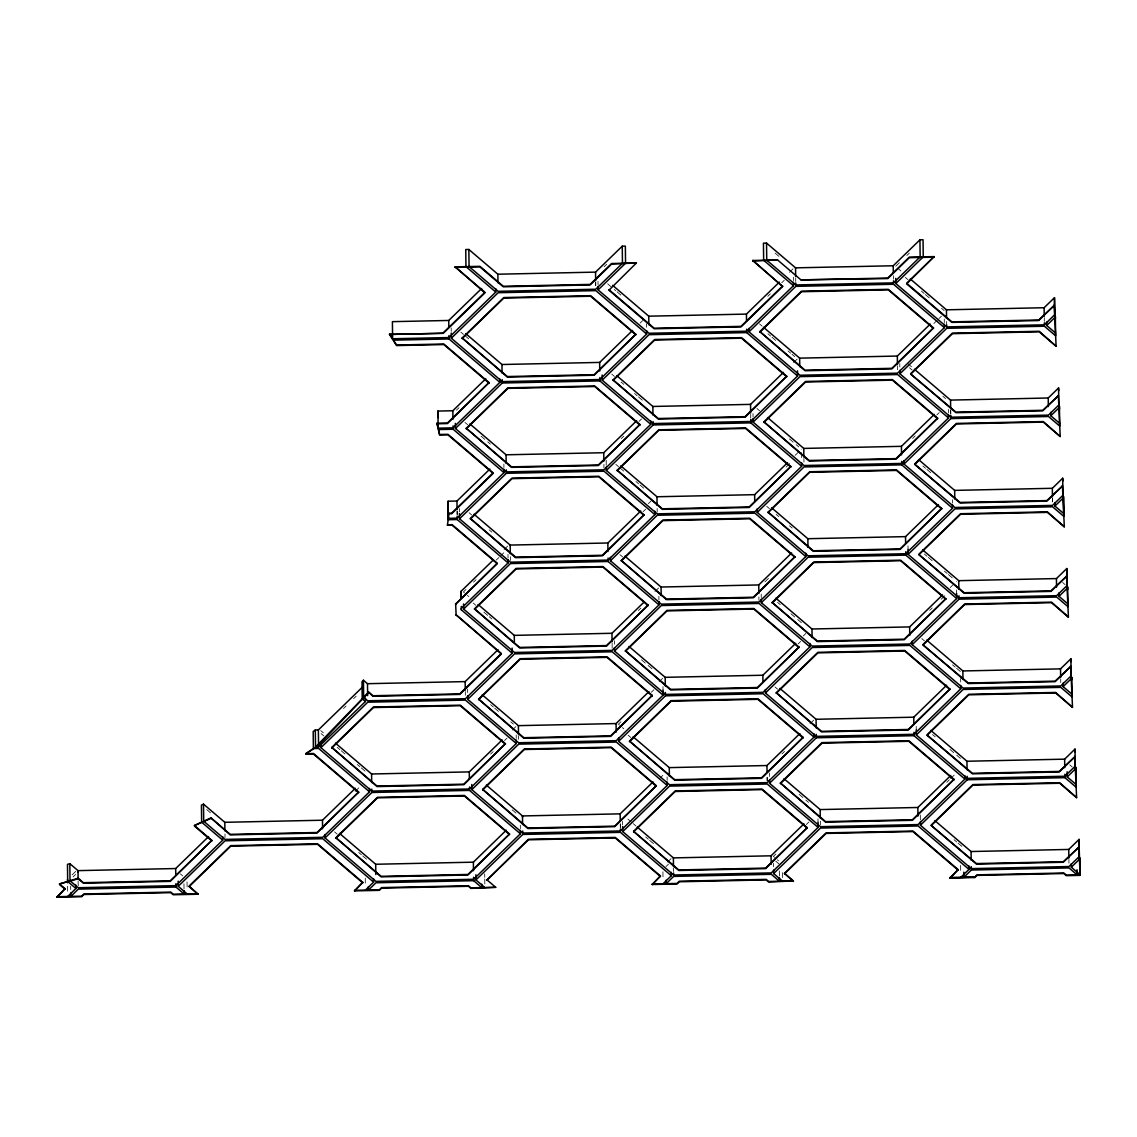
<?xml version="1.0" encoding="UTF-8"?>
<svg xmlns="http://www.w3.org/2000/svg" width="1137" height="1137" viewBox="0 0 1137 1137"><rect width="100%" height="100%" fill="white"/><g stroke="black" fill="none" stroke-linecap="round" stroke-linejoin="round"><path stroke-width="0.75" stroke-dasharray="5 3.75" d="M456.477 410.173L459.007 407.714M604.145 266.726L606.632 264.296M72.185 874.808L75.71 871.397M640.145 323.079L642.675 320.62M73.081 876.883L75.582 874.467M504.089 549.526L507.884 545.831M789.462 272.297L793.256 268.602M343.516 708.465L346.046 706.006M353.635 698.63L356.165 696.171M465.957 589.52L463.427 591.979L468.771 596.541M473.546 582.144L476.076 579.685M496.315 560.015L498.845 557.556M500.124 556.32L503.918 552.639M621.299 438.612L623.829 436.153M639.008 421.401L641.538 418.942M767.773 296.302L770.303 293.843M781.702 282.786L784.232 280.327M648.346 503.648L650.876 501.19M793.569 362.575L797.364 358.894L792.006 354.332M355.199 791.366L359.008 787.685M643.116 511.678L645.645 509.22M899.339 262.775L895.586 266.413L900.945 270.99M906.814 255.512L909.316 253.082M512.29 730.096L516.084 726.401M654.983 591.482L658.778 587.801M795.133 455.326L801.471 449.186M490.615 754.101L493.145 751.642M504.53 740.585L507.059 738.126M638.354 610.583L640.884 608.124M786.108 467.051L791.167 462.134M933.861 323.519L937.655 319.824M938.92 318.602L941.45 316.143M659.09 681.774L662.885 678.078M620.944 721.753L618.414 724.212L623.772 728.789M651.316 692.262L653.846 689.804M764.903 581.917L768.697 578.236M912.656 438.385L915.186 435.926M936.703 415.033L939.233 412.575M803.347 635.896L805.877 633.437M659.218 778.859L664.278 773.942M798.117 643.926L800.647 641.467M667.561 862.073L671.086 858.648M809.985 723.729L813.779 720.034M950.134 587.573L956.473 581.419M665.969 866.579L668.457 864.148M781.972 753.888L784.502 751.429M929.725 610.356L932.255 607.897M941.109 599.284L946.169 594.381M775.946 854.001L773.416 856.459L778.518 860.823M806.318 824.51L808.848 822.051M946.78 782.327L949.31 779.868M950.575 778.632L955.648 773.714M905.336 277.456L908.022 279.73M921.396 291.157L924.083 293.431M925.419 294.582L930.777 299.145M941.479 308.283L944.151 310.572M907.724 363.556L913.082 368.118M775.107 253.125L779.001 256.436M909.444 367.734L912.116 370.022M942.9 396.287L945.586 398.575M759.502 323.874L762.174 326.163M1062.583 582.457L1065.099 584.617M767.916 333.766L770.588 336.055M771.938 337.192L777.282 341.768M787.998 350.907L790.67 353.181M922.917 466.014L925.589 468.302M926.939 469.439L932.283 474.015M756.915 408.453L759.587 410.741M607.655 283.824L615.685 290.674M617.021 291.811L622.38 296.373M789.419 438.896L794.777 443.473M796.113 444.61L798.785 446.898M924.338 554.017L927.025 556.306M928.361 557.443L933.719 562.019M944.421 571.144L947.093 573.432M948.443 574.569L953.787 579.145M611.763 374.101L614.435 376.39M621.129 382.103L623.801 384.377M634.503 393.516L637.189 395.804M638.525 396.941L643.883 401.517M766.75 506.349L769.436 508.637M776.13 514.35L778.802 516.624M789.504 525.763L792.191 528.051M921.752 638.596L924.438 640.884M952.536 664.861L955.222 667.149M956.558 668.286L960.566 671.711M1069.704 764.831L1072.205 766.963M460.855 332.146L463.541 334.434M464.877 335.571L468.885 338.997M615.856 464.393L618.542 466.682M619.878 467.819L623.886 471.244M635.938 481.519L638.61 483.808M639.946 484.945L645.304 489.521M777.552 602.34L780.224 604.628M790.94 613.767L796.284 618.329M797.634 619.48L802.978 624.042M932.553 734.587L935.225 736.875M949.949 749.439L955.307 754.002M956.643 755.153L962.001 759.715M464.962 422.438L467.648 424.712M481.022 436.139L486.38 440.701M487.716 441.852L490.388 444.126M619.963 554.671L622.635 556.959M774.965 686.919L777.637 689.207M954.057 839.717L956.729 842.005M958.065 843.157L963.423 847.719M469.069 512.716L471.741 515.004M489.152 529.842L491.824 532.13M641.467 659.815L646.825 664.378M648.161 665.515L652.169 668.94M799.14 794.337L804.499 798.913M805.835 800.05L808.506 802.338M473.177 603.008L475.849 605.296M483.879 612.147L487.901 615.572M489.237 616.709L491.909 618.997M628.178 735.255L630.85 737.529M775.761 861.178L779.243 864.148M627.88 819.066L631.888 822.492M633.238 823.643L635.91 825.931M490.658 704.713L493.33 707.001M494.68 708.138L498.688 711.563M510.74 721.839L513.412 724.127M645.66 836.96L648.332 839.234M649.682 840.385L655.026 844.947M512.162 809.842L517.52 814.405M320.733 730.594L323.405 732.868M321.117 733.621L323.789 735.909M337.177 747.336L339.849 749.61M341.185 750.761L345.207 754.186M357.245 764.462L359.932 766.736M361.268 767.887L366.626 772.449M334.591 831.9L337.263 834.188M358.681 852.466L361.353 854.74M362.689 855.891L368.047 860.453M206.707 809.587L213.287 815.201M180.385 873.912L182.716 875.902M1068.922 859.401L1068.922 863.111M1060.707 678.832L1060.707 682.541M1052.507 498.248L1052.549 501.673M1052.464 498.546L1052.507 501.971M1044.292 317.678L1044.292 321.401M960.651 678.547L960.694 681.973M960.623 865.399L960.722 873.941M956.572 589.975L956.615 593.386M952.465 499.683L952.508 503.108M950.717 410.059L950.759 413.47M950.674 410.358L950.717 413.769M948.357 409.405L948.4 412.816M946.638 321.473L946.68 324.898M944.264 319.113L944.307 322.538M920.302 814.973L920.359 820.104M916.209 726.401L916.251 729.812M908.008 545.831L908.051 549.242M899.779 363.542L899.822 366.967M897.505 366L897.505 369.724M893.398 275.722L893.44 279.133M820.36 821.241L820.36 824.95M817.986 818.867L818.029 822.293M803.93 458.382L803.93 462.105M801.514 452.597L801.613 461.153M795.715 277.812L795.715 281.535M793.356 277.158L793.399 280.569M782.455 872.633L782.512 877.764M779.328 870.985L779.399 876.115M773.501 863.296L773.544 866.721M769.394 773.018L769.436 776.429M767.148 777.196L767.191 780.607M767.105 777.495L767.148 780.906M761.207 594.154L761.25 597.565M758.891 596.911L758.933 600.336M753.007 413.584L753.049 416.995M750.718 414.337L750.704 418.046M673.559 867.858L673.545 871.567M667.092 776.912L667.135 780.337M662.985 686.634L663.027 690.045M662.928 871.766L663.042 880.308M658.877 596.342L658.92 599.767M657.158 508.424L657.158 512.133M646.555 323.775L646.598 327.186M622.607 821.34L622.65 824.766M620.333 823.813L620.376 827.224M620.29 824.112L620.333 827.523M614.406 640.771L614.435 644.196M612.132 643.229L612.147 648.658M606.192 460.201L606.248 465.331M603.946 464.365L603.932 468.089M598.005 281.336L598.048 284.747M595.717 282.09L595.76 285.515M595.674 282.388L595.717 285.813M520.305 825.249L520.334 828.66M518.557 735.611L518.557 739.334M516.198 734.957L516.241 738.368M510.371 556.746L510.371 560.47M507.983 554.387L508.026 557.798M503.876 464.095L503.918 467.52M484.703 873.87L484.746 877.295M484.76 879L484.845 885.837M467.605 689.093L467.648 692.518M465.331 691.566L465.331 695.275M459.405 508.523L459.447 511.948M457.131 510.996L457.173 514.407M457.088 511.295L457.131 514.706M451.19 327.953L451.233 331.364M365.247 878.134L365.347 886.689M224.984 833.975L224.984 837.699M187.036 881.942L187.136 890.498M183.952 883.719L184.023 888.85M78.126 880.891L78.197 886.021M70.679 886.149L70.721 889.56M67.58 886.206L67.666 893.057"/><path stroke-width="1.5" d="M489.862 469.069L456.96 501.033L448.106 501.218L448.12 519.737L457.23 519.538L508.097 562.929L461.267 608.409L461.338 609.83L512.19 653.221L465.374 698.701L367.692 700.79L363.641 697.336L363.442 680.239L367.493 683.692L465.161 681.603L498.063 649.639M447.424 525.237L452.029 524.598L497.239 563.156L455.624 604.145L497.239 563.71L452.043 525.138L447.424 525.237L449.016 513.355L451.517 513.299L493.131 472.878L447.921 434.306L439.607 434.476L438.456 429.559L453.123 429.246L503.989 472.637L457.173 518.131L448.319 518.316L448.106 501.218M363.442 680.239L362.021 681.731L362.22 698.829L315.532 747.094L315.319 729.997L318.374 729.926L362.66 686.904M363.641 697.336L368.63 692.092L372.893 695.73L459.718 693.883L501.346 653.448L456.136 614.875L501.346 654.002L459.732 694.423L372.908 696.285L368.63 692.092M67.708 896.468L75.923 888.48L67.68 881.459L67.481 864.362L69.812 863.651L70.025 880.734L78.211 887.727L175.894 885.638L222.71 840.158L201.647 822.179L201.434 805.095L203.509 804.143L203.708 821.227L225.012 839.404L322.681 837.315L369.511 791.835L318.644 748.43L313.386 748.544L305.896 753.646L317.749 746.128L368.644 692.646M495.732 288.656L495.775 292.067L448.959 337.547L392.606 338.755L392.407 321.657L448.745 320.463L481.647 288.5M443.302 332.729L484.93 292.308L455.098 266.854L484.93 292.849L443.316 333.283L389.536 334.434L443.316 333.283M451.318 338.215L498.134 292.721L595.816 290.631L646.669 334.036L599.853 379.516L502.17 381.606L451.318 338.215L451.261 333.084M462.176 337.973L503.79 297.553L590.615 295.691L635.825 334.264L594.21 375.238L507.386 377.1L462.176 337.973L507.372 376.546L594.21 374.684L635.825 334.264M462.176 338.528L503.79 298.093L590.615 296.245L635.825 334.804M499.839 378.934L499.882 382.359L453.066 427.839L438.129 428.166L437.916 411.068L452.853 410.741L485.755 378.777M495.775 292.067L465.957 266.626L465.744 249.529L468.856 249.472L497.864 274.216L595.546 272.127L622.252 246.189L625.35 246.118L625.563 263.215L598.105 289.878L648.971 333.269L746.654 331.18L793.47 285.7L793.427 282.289M449.016 513.355L451.517 513.853L493.145 473.418L447.935 434.846L439.607 435.03L436.978 423.248L447.409 423.021L489.024 382.586L443.828 344.014L396.571 345.023L393.487 340.148L449.03 338.968L499.882 382.359M455.098 266.854L479.913 266.328L503.279 286.268L590.103 284.406L611.607 263.514L636.422 262.974L611.621 264.054L590.103 284.946L503.279 286.808L479.913 266.882L455.113 267.408M436.978 423.788L447.424 423.561L489.024 382.586M455.425 428.493L502.241 383.013L599.924 380.923L650.776 424.314L603.96 469.794L506.278 471.883L455.425 428.493L455.354 423.362M466.269 428.265L507.898 387.831L594.722 385.983L639.932 424.542L598.318 465.53L511.494 467.378L466.269 428.265L511.479 466.838L598.304 464.976L639.932 424.542M782.626 286.481L752.793 260.487L782.626 286.481L740.997 326.916L654.173 328.764L608.963 290.205L636.422 262.974M466.284 428.805L507.898 388.385L594.722 386.523L639.932 425.096M465.829 333.681L501.971 364.508L599.654 362.419L632.542 330.455M362.76 882.355L354.545 890.882L362.76 882.355L317.55 843.782L230.726 845.63L189.112 886.064L198.037 894.236L173.236 894.762L170.763 892.659L83.939 894.506L81.665 896.723L56.85 897.249L65.065 888.722L59.494 883.961L67.68 881.459M56.85 897.249L65.065 888.722M459.519 518.785L506.349 473.305L604.017 471.215L654.884 514.606L608.068 560.086L510.385 562.175L459.519 518.785L459.462 513.654M602.212 380.17L649.028 334.69L746.711 332.601L797.577 375.992L750.747 421.472L653.079 423.561L602.212 380.17L602.155 375.039M56.85 896.695L81.651 896.169L83.925 893.966L170.763 892.104L173.222 894.208L198.037 893.682M470.377 518.543L511.991 478.123L598.815 476.261L644.025 514.834L602.425 555.808L515.587 557.67L470.377 518.543L515.587 557.116L602.411 555.268L644.025 514.834M613.07 379.943L654.685 339.508L741.509 337.646L786.719 376.219L745.105 417.194L658.28 419.056L613.07 379.943L658.28 418.501L745.105 416.654L786.719 376.219M470.391 519.097L512.005 478.663L598.829 476.815L644.039 515.388M613.07 380.483L654.685 340.048L741.523 338.201L786.719 376.773M69.812 863.651L78.012 870.629L175.681 868.54L208.583 836.59M461.153 598.161L461.068 591.311L492.691 560.584M469.936 423.959L506.079 454.8L603.747 452.711L636.649 420.747M612.63 285.344L648.758 316.185L746.441 314.096L779.342 282.132M70.025 880.734L78.211 878.233L83.413 882.682L170.237 880.82L211.866 840.385L194.427 825.519L201.647 822.179M608.963 289.651L654.173 328.223L740.997 326.362L782.611 285.941M59.494 883.961L78.226 878.787L83.427 883.222L170.252 881.374L211.866 840.385M315.532 747.094L318.587 747.023L365.403 701.543L365.361 698.118M187.179 893.909L178.253 886.291L225.069 840.812L322.752 838.722L373.604 882.113L365.389 890.1M320.947 747.677L367.763 702.197L465.445 700.108L516.297 743.499L469.482 788.979L371.799 791.082L320.947 747.677L320.904 744.266M463.626 609.062L510.442 563.582L608.124 561.493L658.991 604.884L612.161 650.378L514.492 652.467L463.626 609.062L463.569 603.946M606.319 470.448L653.135 424.968L750.818 422.879L801.67 466.269L754.854 511.764L657.172 513.853L606.319 470.448L606.277 467.037M748.999 331.848L795.829 286.353L893.497 284.264L944.364 327.655L897.548 373.149L799.865 375.238L748.999 331.848L748.97 328.422M331.791 747.45L373.405 707.015L460.243 705.167L505.439 743.74L463.839 784.715L377.015 786.577L331.791 747.45L377.001 786.022L463.825 784.16L505.439 743.74M474.484 608.835L516.099 568.401L602.923 566.553L648.133 605.126L606.518 646.1L519.694 647.962L474.484 608.835L519.694 647.408L606.518 645.546L648.133 605.126M617.164 470.221L658.792 429.8L745.616 427.938L790.826 466.511L749.212 507.486L662.388 509.348L617.164 470.221L662.374 508.793L749.198 506.931L790.826 466.511M759.857 331.606L801.471 291.186L888.295 289.324L933.505 327.897L891.905 368.871L805.067 370.733L759.857 331.606L805.067 370.179L891.891 368.317L933.505 327.897M198.037 894.236L189.112 886.618L230.726 846.184L317.55 844.322L362.76 882.895M331.805 748.004L373.419 707.569L460.243 705.707L505.453 744.28M474.484 609.389L516.113 568.955L602.937 567.093L648.147 605.666M617.178 470.775L658.792 430.34L745.616 428.478L790.826 467.051M759.871 332.16L801.486 291.726L888.31 289.864L933.52 328.437M203.509 804.143L224.799 822.307L322.482 820.218L355.384 788.254M474.044 514.251L510.172 545.078L607.854 542.989L640.756 511.025M616.723 375.636L652.865 406.463L750.548 404.374L783.45 372.41M793.47 285.7L763.652 260.259L763.439 243.162L766.537 243.091L795.559 267.849L893.227 265.76L919.947 239.822L923.045 239.751L923.244 256.848L895.8 283.511L946.652 326.902L1044.334 324.812L1054.681 314.764L1054.482 297.667L1044.121 307.715L946.453 309.818L910.311 278.977M203.708 821.227L210.928 817.901L230.214 834.345L317.038 832.497L358.652 792.063L313.442 753.49L305.896 753.646M752.793 260.487L777.594 259.961L800.96 279.887L887.784 278.039L909.302 257.147L934.102 256.607L906.658 283.824L951.868 322.396L1038.692 320.549L1054.241 305.441L1038.678 319.994L951.854 321.856L906.658 283.284L934.102 256.607M210.928 817.901L230.214 834.899L317.038 833.037L358.652 792.063M800.96 279.887L887.798 278.579L909.302 257.687L934.117 257.161M325.04 837.969L371.87 792.489L469.538 790.4L520.405 833.791L473.589 879.271L375.906 881.36L325.04 837.969L324.997 834.544M467.733 699.354L514.549 653.874L612.232 651.785L663.084 695.176L616.268 740.656L518.586 742.745L467.733 699.354L467.691 695.929M610.427 560.74L657.243 515.26L754.925 513.171L805.778 556.562L758.962 602.042L661.279 604.131L610.427 560.74L610.384 557.329M753.106 422.125L799.922 376.645L897.605 374.556L948.471 417.947L901.641 463.427L803.973 465.516L753.106 422.125L753.064 418.714M335.898 837.742L377.512 797.307L464.337 795.445L509.547 834.018L467.932 874.993L381.108 876.854L335.898 837.742L381.108 876.314L467.932 874.452L509.547 834.018M478.592 699.127L520.206 658.693L607.03 656.831L652.24 695.403L610.626 736.392L523.802 738.24L478.592 699.127L523.802 737.7L610.626 735.838L652.24 695.403M621.271 560.513L662.885 520.078L749.724 518.216L794.919 556.789L753.319 597.778L666.495 599.625L621.271 560.513L666.481 599.085L753.305 597.223L794.919 556.789M763.965 421.898L805.579 381.463L892.403 379.602L937.613 418.174L895.999 459.163L809.174 461.011L763.965 421.898L809.174 460.471L895.999 458.609L937.613 418.174M335.898 838.282L377.527 797.861L464.351 795.999L509.561 834.572M478.592 699.667L520.206 659.247L607.03 657.385L652.24 695.958M621.285 561.053L662.899 520.632L749.724 518.77L794.934 557.343M763.965 422.438L805.593 382.018L892.417 380.156L937.627 418.729M335.458 743.143L371.586 773.984L469.268 771.895L502.17 739.931M478.137 604.529L514.279 635.37L611.962 633.281L643.599 602.539M620.83 465.914L656.973 496.755L754.641 494.666L787.543 462.702M763.524 327.314L799.652 358.141L897.335 356.052L930.237 324.088M471.841 789.646L518.657 744.152L616.339 742.063L667.192 785.468L620.376 830.948L522.693 833.037L471.841 789.646L471.77 784.516M614.52 651.032L661.35 605.538L759.019 603.449L809.885 646.854L763.069 692.334L665.387 694.423L614.52 651.032L614.477 647.607M757.214 512.417L804.03 466.937L901.712 464.848L952.564 508.239L905.748 553.719L808.066 555.808L757.214 512.417L757.171 508.992M1058.789 405.042L1048.442 415.104L950.759 417.194L899.907 373.803L946.723 328.323L1044.406 326.234L1055.648 335.827L1055.307 315.901L1055.434 318.73M354.545 890.328L379.346 889.802L381.62 887.599L468.444 885.737L470.917 887.841L495.718 887.315L470.917 888.395L468.458 886.291L381.62 888.139L379.346 890.356L354.545 890.882M482.685 789.405L524.313 748.985L611.137 747.123L656.347 785.695L614.733 826.67L527.909 828.532L482.685 789.405L527.895 827.978L614.719 826.13L656.347 785.695M625.378 650.79L666.993 610.37L753.817 608.508L799.027 647.081L757.413 688.056L670.588 689.917L625.378 650.79L670.588 689.363L757.413 687.515L799.027 647.081M768.072 512.176L809.686 471.756L896.51 469.894L941.72 508.466L900.106 549.441L813.282 551.303L768.072 512.176L813.282 550.749L900.106 548.901L941.72 508.466M910.751 373.561L952.365 333.141L1039.204 331.279L1056.102 346.245L1039.204 331.833L952.38 333.681L910.765 374.116L955.975 412.688L1042.8 410.827L1058.348 395.719L1042.785 410.286L955.961 412.134L910.765 374.116M482.699 789.959L524.313 749.525L611.137 747.677L656.347 786.236M625.378 651.345L667.007 610.91L753.831 609.062L799.041 647.635M768.072 512.73L809.686 472.296L896.51 470.448L941.72 509.021M339.565 833.435L375.693 864.262L473.376 862.173L506.278 830.223M482.244 694.821L518.387 725.648L616.069 723.558L648.957 691.609M624.938 556.206L661.066 587.033L758.749 584.944L791.65 552.994M767.617 417.592L803.76 448.419L901.442 446.329L934.344 414.38M484.874 887.542L475.934 879.924L522.764 834.444L620.432 832.355L671.299 875.746L663.084 883.733M618.627 741.31L665.443 695.83L763.126 693.741L813.993 737.131L767.162 782.611L669.494 784.701L618.627 741.31L618.585 737.899M761.321 602.695L808.137 557.215L905.819 555.126L956.672 598.517L909.856 643.997L812.173 646.086L761.321 602.695L761.278 599.284M1062.896 495.334L1052.549 505.397L954.867 507.486L904 464.081L950.83 418.601L1048.499 416.512L1059.741 426.105L1059.414 406.193L1059.542 409.007M1055.52 332.999L1046.694 325.466L1054.809 317.578L1054.482 297.667M660.455 876.528L615.245 837.955L528.421 839.817L486.807 880.237L528.407 839.262L615.231 837.415L660.441 875.987L652.226 884.515L660.441 875.987M629.486 741.082L671.1 700.648L757.924 698.8L803.134 737.373L761.52 778.348L674.696 780.195L629.486 741.082L674.696 779.655L761.52 777.793L803.134 737.373M772.165 602.468L813.794 562.033L900.618 560.186L945.828 598.758L904.213 639.733L817.389 641.595L772.165 602.468L817.375 641.041L904.199 639.179L945.828 598.758M914.859 463.853L956.473 423.419L1043.297 421.571L1060.21 436.537L1043.311 422.111L956.487 423.973L914.859 464.408L960.069 502.98L1046.893 501.119L1062.455 486.011L1046.893 500.564L960.069 502.426L914.859 464.408M629.486 741.637L671.1 701.202L757.938 699.34L803.134 737.913M772.179 603.022L813.794 562.588L900.618 560.726L945.828 599.298M486.352 785.113L522.494 815.94L620.162 813.85L653.064 781.886M629.045 646.498L665.173 677.325L762.856 675.236L795.758 643.272M771.725 507.884L807.867 538.711L905.549 536.621L938.437 504.657M914.418 369.269L950.546 400.096L1048.229 398.007L1058.575 387.959L1058.703 390.773M622.735 831.602L669.551 786.122L767.233 784.033L818.086 827.423L771.27 872.903L673.587 874.993L622.735 831.602L622.664 826.471M765.414 692.987L812.244 647.507L909.913 645.418L960.779 688.809L913.963 734.289L816.281 736.378L765.414 692.987L765.386 689.562M922.619 549.839L958.761 580.666L1056.444 578.577L1066.79 568.528L1067.003 585.626L1056.643 595.674L958.974 597.764L908.108 554.373L954.924 508.893L1052.606 506.804L1063.848 516.397L1063.521 496.471L1063.72 513.569L1054.909 506.05L1054.866 502.625M1059.613 423.291L1050.801 415.758L1058.917 407.87L1058.575 387.959M633.593 831.374L675.207 790.94L762.032 789.078L807.242 827.651L765.627 868.625L678.803 870.487L633.593 831.374L678.789 869.933L765.627 868.085L807.242 827.651M776.273 692.76L817.887 652.325L904.711 650.463L949.921 689.036L908.321 730.011L821.482 731.873L776.273 692.76L821.482 731.333L908.307 729.471L949.921 689.036M918.966 554.145L960.58 513.711L1047.404 511.849L1064.303 526.815L1047.419 512.403L960.58 514.265L918.966 554.685L964.176 593.258L1051 591.396L1066.563 576.288L1051 590.856L964.176 592.718L918.966 554.685M633.593 831.914L675.207 791.494L762.032 789.632L807.242 828.205M776.287 693.3L817.901 652.88L904.725 651.018L949.935 689.59M633.138 736.776L669.281 767.617L766.963 765.528L799.865 733.564M775.832 598.161L811.974 629.003L909.643 626.913L942.545 594.949M918.525 459.547L954.654 490.388L1052.336 488.299L1062.683 478.236L1062.811 481.065M779.413 877.821L779.456 881.246L771.341 874.31L673.658 876.4L666.183 883.662L666.14 880.251M769.522 783.279L816.352 737.785L914.02 735.696L964.887 779.087L918.056 824.581L820.388 826.67L769.522 783.279L769.479 779.854M1071.097 675.904L1060.75 685.966L963.067 688.056L912.215 644.665L959.031 599.171L1056.714 597.081L1067.956 606.675L1067.615 586.763L1067.742 589.591M1054.909 506.05L1063.024 498.162L1062.683 478.236M652.226 883.961L677.027 883.435L679.301 881.232L766.139 879.37L768.598 881.473L793.413 880.948L768.612 882.028L766.139 879.91L679.315 881.772L677.041 883.989L652.226 884.515M780.38 783.038L821.994 742.617L908.818 740.755L954.028 779.328L912.414 820.303L825.59 822.165L780.38 783.038L825.59 821.61L912.414 819.749L954.028 779.328M923.073 644.423L964.688 604.003L1051.512 602.141L1068.41 617.107L1051.512 602.695L964.688 604.543L923.073 644.977L968.283 683.55L1055.108 681.688L1070.656 666.58L1055.108 681.134L968.269 682.996L923.073 644.977M780.38 783.592L822.008 743.157L908.833 741.31L954.042 779.868M637.246 827.068L673.388 857.895L771.057 855.806L803.958 823.842M779.939 688.453L816.068 719.28L913.75 717.191L946.652 685.227M782.554 881.175L773.629 873.557L820.445 828.077L918.127 825.988L968.98 869.379L960.765 877.366M1075.204 766.196L1064.857 776.244L967.175 778.333L916.323 734.943L963.138 689.463L1060.821 687.373L1072.063 696.967L1071.722 677.055L1071.85 679.869M1067.828 603.861L1059.002 596.328L1067.131 588.44L1066.79 568.528M793.413 881.488L784.487 873.33L826.102 832.895L912.926 831.048L958.136 869.606L949.921 878.148L958.136 869.606M927.167 734.715L968.781 694.281L1055.619 692.433L1072.518 707.385L1055.619 692.973L968.795 694.835L927.181 735.255L972.391 773.828L1059.215 771.98L1074.763 756.872L1059.201 771.426L972.377 773.288L927.181 735.255M784.487 873.87L826.102 833.449L912.926 831.588L958.136 870.16M784.033 778.746L820.175 809.572L917.857 807.483L950.759 775.519M926.726 640.131L962.868 670.958L1060.537 668.869L1070.898 658.806L1071.026 661.635M934.941 820.701L971.069 851.528L1068.752 849.438L1079.098 839.39L1079.311 856.474L1068.965 866.536L971.282 868.625L920.416 825.235L967.246 779.755L1064.914 777.665L1076.17 787.259L1075.829 767.333L1076.028 784.431L1067.217 776.898L1067.146 771.781M1071.935 694.138L1063.109 686.62L1071.225 678.732L1070.898 658.806M931.274 824.993L972.888 784.573L1059.712 782.711L1076.625 797.677L1059.727 783.265L972.902 785.113L931.274 825.547L976.484 864.12L1063.308 862.258L1078.871 847.15L1063.308 861.718L976.484 863.566L931.274 825.547M930.833 730.409L966.962 761.25L1064.644 759.161L1074.991 749.098L1075.119 751.927M1077.08 869.748L1077.151 874.879L1069.022 867.943L971.339 870.032L963.863 877.295L963.806 872.164M1067.217 776.898L1075.332 769.01L1074.991 749.098M1079.937 857.71L1080.15 875.362L1066.293 875.661L1063.834 873.543L976.996 875.405L974.722 877.622L949.921 877.593L974.722 877.068L976.996 874.85L1063.82 873.003L1066.293 875.106L1080.15 874.808L1071.324 867.19L1071.281 863.779M1071.324 867.19L1079.439 859.302M315.319 729.997L313.187 731.461L313.386 748.544M194.427 825.519L210.942 818.455M752.793 261.041L777.594 259.961M389.536 334.434L396.571 345.577L443.828 344.568L489.038 383.141M305.91 754.201L313.457 754.044L358.667 792.617M184.038 890.555L184.08 893.98L175.965 887.045L78.282 889.134L70.807 896.397L70.764 892.986M481.733 884.188L481.775 887.613L473.646 880.678L375.963 882.767L368.487 890.029L368.445 886.618M949.921 878.148L974.722 877.068M784.487 873.33L793.413 880.948M362.22 698.829L365.403 701.543M486.792 879.697L495.718 887.315M194.441 826.059L211.866 840.939M59.508 884.515L65.079 889.262M389.536 333.88L392.606 338.755M437.916 411.068L438.313 417.592M436.978 423.248L438.129 428.166M1079.098 839.39L1079.439 859.856M1054.241 304.887L1056.102 346.245M1058.348 395.179L1060.21 436.537M1062.441 485.456L1064.303 526.815M1066.549 575.748L1068.41 617.107M1070.656 666.026L1072.518 707.385M1074.763 756.318L1076.625 797.677M1078.857 846.61L1080.15 875.362M522.551 817.347L522.494 815.94L522.594 824.481M461.068 591.311L461.181 597.963M455.624 603.591L456.136 615.43M78.069 872.051L78.012 870.629L78.112 879.185M1068.752 849.438L1068.851 857.994M1064.872 774.24L1064.914 777.665M1064.644 759.161L1064.758 767.702M1063.067 683.195L1063.109 686.62M1060.537 668.869L1060.65 677.41M1058.959 592.917L1059.002 596.328M1056.444 578.577L1056.543 587.133M1052.336 488.299L1052.436 496.841M1050.759 412.333L1050.801 415.758M1048.229 398.007L1048.342 406.563M1046.651 322.055L1046.694 325.466M1044.121 307.715L1044.235 316.271M1044.363 322.809L1044.406 326.234M971.069 851.528L971.183 860.084M971.296 866.621L971.339 870.032M968.951 865.968L968.98 869.379M966.962 761.25L967.075 769.792M967.203 776.329L967.246 779.755M964.844 775.676L964.887 779.087M962.868 670.958L962.968 679.5M960.737 685.384L960.779 688.809M958.761 580.666L958.861 589.222M958.988 595.76L959.031 599.171M956.615 593.386L956.672 598.517M954.654 490.388L954.767 498.93M952.536 504.814L952.564 508.239M950.788 415.19L950.83 418.601M950.546 400.096L950.66 408.652M948.429 414.536L948.471 417.947M946.453 309.818L946.552 318.36M946.68 324.898L946.723 328.323M944.321 324.244L944.364 327.655M919.947 239.822L920.146 256.905L893.44 282.857L795.758 284.946L766.75 260.188L766.537 243.091M920.373 821.809L920.416 825.235M917.857 807.483L917.957 816.025M916.251 729.812L916.323 734.943M913.75 717.191L913.835 724.027M913.977 732.285L914.02 735.696M912.172 641.24L912.215 644.665M909.643 626.913L909.756 635.455M908.051 549.242L908.108 554.373M905.549 536.621L905.62 543.458M905.777 551.715L905.819 555.126M903.958 460.67L904 464.081M901.442 446.329L901.542 454.885M901.669 461.423L901.712 464.848M899.864 370.378L899.907 373.803M897.335 356.052L897.434 364.593M895.729 278.38L895.8 283.511M893.227 265.76L893.312 272.596M893.469 280.853L893.497 284.264M820.175 809.572L820.274 818.114M818.029 822.293L818.086 827.423M816.068 719.28L816.181 727.836M816.309 734.374L816.352 737.785M813.95 733.72L813.993 737.131M811.974 629.003L812.074 637.544M809.842 643.428L809.885 646.854M807.867 538.711L807.966 547.252M805.735 553.136L805.778 556.562M803.76 448.419L803.859 456.975M801.628 462.858L801.67 466.269M799.652 358.141L799.766 366.682M797.506 370.861L797.577 375.992M795.559 267.849L795.658 276.405M795.786 282.942L795.829 286.353M773.586 870.146L773.629 873.557M771.057 855.806L771.17 864.362M766.963 765.528L767.049 772.364M762.856 675.236L762.941 682.072M758.749 584.944L758.862 593.5M754.641 494.666L754.726 501.502M750.548 404.374L750.647 412.93M750.775 419.468L750.818 422.879M746.441 314.096L746.526 320.932M746.668 329.176L746.711 332.601M673.388 857.895L673.488 866.451M673.616 872.989L673.658 876.4M671.256 872.335L671.299 875.746M669.281 767.617L669.38 776.159M667.149 782.043L667.192 785.468M665.401 692.419L665.443 695.83M665.173 677.325L665.287 685.867M663.027 690.045L663.084 695.176M661.066 587.033L661.18 595.589M658.948 601.473L658.991 604.884M656.973 496.755L657.072 505.297M654.841 511.181L654.884 514.606M653.093 421.557L653.135 424.968M652.865 406.463L652.965 415.019M650.734 420.903L650.776 424.314M648.758 316.185L648.857 324.727M646.64 330.611L646.669 334.036M622.252 246.189L622.465 263.272L595.745 289.224L498.077 291.314L469.055 266.555L468.856 249.472M620.404 828.93L620.432 832.355M620.162 813.85L620.248 820.687M616.069 723.558L616.169 732.114M611.962 633.281L612.061 641.822M608.082 558.082L608.124 561.493M607.854 542.989L607.954 551.544M603.747 452.711L603.861 461.252M599.654 362.419L599.753 370.96M599.881 377.498L599.924 380.923M598.062 286.467L598.105 289.878M595.546 272.127L595.646 280.683M522.722 831.019L522.764 834.444M520.362 830.365L520.405 833.791M518.387 725.648L518.486 734.204M516.255 740.088L516.297 743.499M514.279 635.37L514.365 642.206M512.133 648.09L512.19 653.221M510.172 545.078L510.286 553.634M508.054 559.518L508.097 562.929M506.079 454.8L506.178 463.342M506.306 469.879L506.349 473.305M503.947 469.226L503.989 472.637M501.971 364.508L502.071 373.05M502.199 379.587L502.241 383.013M497.864 274.216L497.963 282.772M475.877 874.794L475.934 879.924M473.376 862.173L473.475 870.729M473.603 877.267L473.646 880.678M469.496 786.975L469.538 790.4M469.268 771.895L469.354 778.731M465.161 681.603L465.275 690.145M461.295 606.405L461.338 609.83M457.188 516.113L457.23 519.538M456.96 501.033L457.06 509.575M452.853 410.741L452.952 419.297M453.08 425.835L453.123 429.246M448.745 320.463L448.831 327.3M448.987 335.543L449.03 338.968M375.693 864.262L375.821 874.524M373.576 878.702L373.604 882.113M371.586 773.984L371.7 782.526M371.827 789.064L371.87 792.489M369.468 788.41L369.511 791.835M367.493 683.692L367.635 695.659M322.482 820.218L322.581 828.759M318.374 729.926L318.587 747.023M224.799 822.307L224.899 830.849M222.667 836.733L222.71 840.158M178.196 881.161L178.253 886.291M175.681 868.54L175.766 875.376M175.922 883.634L175.965 887.045M75.881 885.069L75.923 888.48M67.495 879.37L67.538 882.795"/></g></svg>
